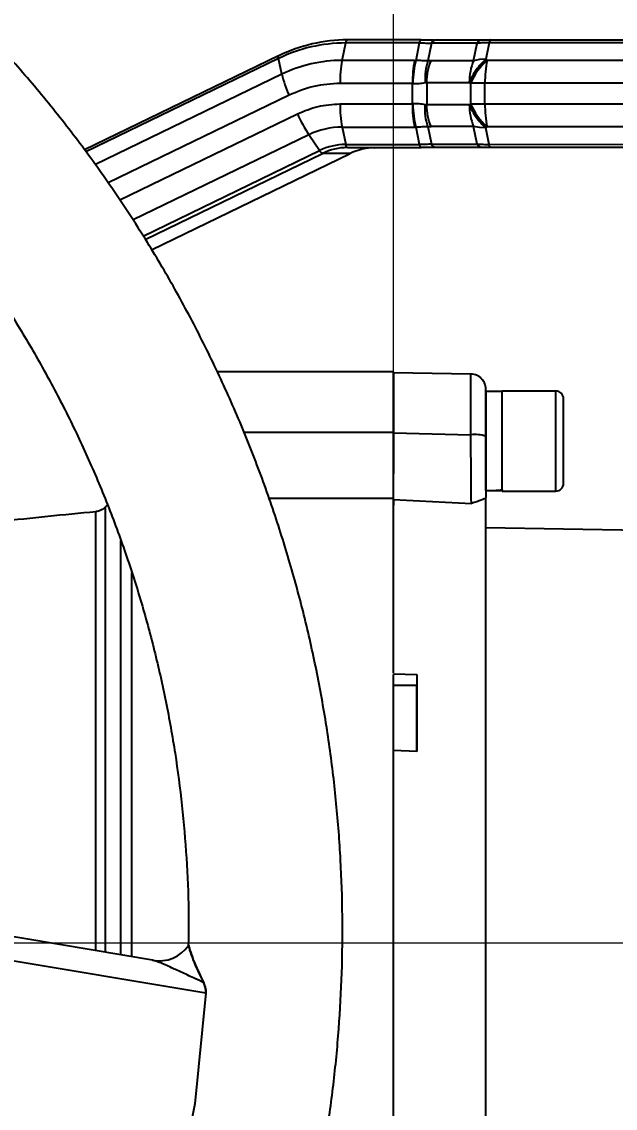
# Model space of a CAD drawing. Header units: millimetres. Extents: x 2251 to 4395, y 932 to 2449.
# Drawn here: x 3231.2 to 3308.4, y 1310.3 to 1451.6 of the extents above; entities that cross this region are included whole.
import ezdxf

# ---------------------------------------------------------------- set-up
doc = ezdxf.new("R2010")
doc.units = ezdxf.units.MM
doc.layers.add('AM_5', color=3, linetype='Continuous', lineweight=25)
doc.styles.add('SLDTEXTSTYLE1', font='txt.shx', dxfattribs={"width": 0.7, "bigfont": 'gbcbig.shx'})
doc.dimstyles.new('SLDDIMSTYLE12$0', dxfattribs={"dimtxt": 12, "dimasz": 10, "dimexe": 0, "dimexo": 0.0625, "dimgap": 0.875, "dimtad": 1, "dimdec": 1, "dimlfac": 1.8, "dimrnd": 1e-09, "dimzin": 12, "dimdsep": 46, "dimtxsty": 'SLDTEXTSTYLE1', "dimcen": 0.09, "dimdle": 8.16, "dimclrd": 3, "dimclre": 3, "dimadec": 0, "dimazin": 3, "dimtfac": 1, "dimtdec": 1, "dimtofl": 0, "dimtmove": 0, "dimatfit": 3, "dimfxl": 0, "dimfrac": 2, "dimtolj": 1, "dimlwd": 5, "dimlwe": 5, "dimarcsym": 0})
doc.dimstyles.new('SLDDIMSTYLE12$3', dxfattribs={"dimtxt": 12, "dimasz": 10, "dimexe": 0, "dimexo": 0.0625, "dimgap": 0.875, "dimtad": 1, "dimdec": 1, "dimlfac": 1.8, "dimrnd": 1e-09, "dimzin": 12, "dimdsep": 46, "dimtxsty": 'SLDTEXTSTYLE1', "dimcen": 0.09, "dimdle": 8.16, "dimclrd": 3, "dimclre": 3, "dimadec": 0, "dimazin": 3, "dimtfac": 1, "dimtdec": 1, "dimtofl": 0, "dimtmove": 0, "dimatfit": 3, "dimfxl": 0, "dimfrac": 2, "dimtolj": 1, "dimlwd": 5, "dimlwe": 5, "dimarcsym": 0})

# ---------------------------------------------------------------- blocks, each defined once
blk = doc.blocks.new('*D79')
at = {"layer": 'AM_5', "color": 3, "lineweight": 5, "transparency": 16777216}
blk.add_line((3102.51, 1472.02), (3102.51, 1524.39), dxfattribs=at)
at = {"layer": 'AM_5', "color": 3, "linetype": 'Continuous', "lineweight": 5, "transparency": 16777216}
for p, q in [((3112.51, 1524.39), (3269.59, 1524.39)), ((3279.59, 1406.12), (3279.59, 1524.39))]:
    blk.add_line(p, q, dxfattribs=at)
at = {"layer": 'AM_5', "color": 3, "transparency": 16777216}
for points in [[(3112.51, 1526.06), (3112.51, 1522.72), (3102.51, 1524.39)], [(3269.59, 1526.06), (3269.59, 1522.72), (3279.59, 1524.39)]]:
    blk.add_solid(points, dxfattribs=at)
at = {"layer": 'Defpoints', "color": 0, "transparency": 16777216}
for p in [(3279.59, 1524.39), (3102.51, 1471.96), (3279.59, 1406.06)]:
    blk.add_point(p, dxfattribs=at)
at = {"layer": 'AM_5', "color": 0, "transparency": 16777216, "insert": (3191.05, 1531.26), "char_height": 12, "attachment_point": 5, "style": 'SLDTEXTSTYLE1'}
blk.add_mtext('\\A1;178', dxfattribs=at)
blk = doc.blocks.new('*D66')
at = {"layer": 'AM_5', "color": 3, "lineweight": 5, "transparency": 16777216}
blk.add_line((3279.59, 1403.57), (3279.59, 1523.32), dxfattribs=at)
at = {"layer": 'AM_5', "color": 3, "linetype": 'Continuous', "lineweight": 5, "transparency": 16777216}
for p, q in [((3289.59, 1523.32), (3441.59, 1523.32)), ((3451.59, 1326.42), (3451.59, 1523.32))]:
    blk.add_line(p, q, dxfattribs=at)
at = {"layer": 'AM_5', "color": 3, "transparency": 16777216}
for points in [[(3289.59, 1524.99), (3289.59, 1521.65), (3279.59, 1523.32)], [(3441.59, 1524.99), (3441.59, 1521.65), (3451.59, 1523.32)]]:
    blk.add_solid(points, dxfattribs=at)
at = {"layer": 'Defpoints', "color": 0, "transparency": 16777216}
for p in [(3451.59, 1523.32), (3279.59, 1403.51), (3451.59, 1326.36)]:
    blk.add_point(p, dxfattribs=at)
at = {"layer": 'AM_5', "color": 0, "transparency": 16777216, "insert": (3365.59, 1530.2), "char_height": 12, "attachment_point": 5, "style": 'SLDTEXTSTYLE1'}
blk.add_mtext('\\A1;175', dxfattribs=at)
blk = doc.blocks.new('*D75')
at = {"layer": 'AM_5', "color": 3, "lineweight": 5, "transparency": 16777216}
blk.add_line((3394.85, 1449.28), (3409.2, 1449.28), dxfattribs=at)
at = {"layer": 'AM_5', "color": 3, "linetype": 'Continuous', "lineweight": 5, "transparency": 16777216}
for p, q in [((3409.2, 1439.28), (3409.2, 1341.83)), ((3149.26, 1331.83), (3409.2, 1331.83))]:
    blk.add_line(p, q, dxfattribs=at)
at = {"layer": 'AM_5', "color": 3, "transparency": 16777216}
for points in [[(3407.54, 1439.28), (3410.87, 1439.28), (3409.2, 1449.28)], [(3407.54, 1341.83), (3410.87, 1341.83), (3409.2, 1331.83)]]:
    blk.add_solid(points, dxfattribs=at)
at = {"layer": 'Defpoints', "color": 0, "transparency": 16777216}
for p in [(3394.79, 1449.28), (3149.2, 1331.83), (3409.2, 1331.83)]:
    blk.add_point(p, dxfattribs=at)
at = {"layer": 'AM_5', "color": 0, "transparency": 16777216, "insert": (3402.33, 1399.78), "char_height": 12, "attachment_point": 5, "rotation": 90, "style": 'SLDTEXTSTYLE1'}
blk.add_mtext('\\A1;115', dxfattribs=at)
blk = doc.blocks.new('*D65')
at = {"layer": 'AM_5', "color": 3, "linetype": 'Continuous', "lineweight": 5, "transparency": 16777216}
blk.add_line((3266.32, 1484.58), (3232.64, 1458.58), dxfattribs=at)
at = {"layer": 'AM_5', "color": 3, "lineweight": 5, "transparency": 16777216}
for p, q in [((3165.26, 1406.65), (3165.44, 1406.65)), ((3165.35, 1406.56), (3165.35, 1406.74))]:
    blk.add_line(p, q, dxfattribs=at)
at = {"layer": 'AM_5', "color": 3, "transparency": 16777216}
blk.add_solid([(3231.62, 1459.9), (3233.66, 1457.26), (3224.72, 1452.47)], dxfattribs=at)
at = {"layer": 'Defpoints', "color": 0, "transparency": 16777216}
for p in [(3224.72, 1452.47), (3105.98, 1360.82)]:
    blk.add_point(p, dxfattribs=at)
at = {"layer": 'AM_5', "color": 0, "transparency": 16777216, "insert": (3249.24, 1480.08), "char_height": 12, "attachment_point": 5, "rotation": 37.6642, "style": 'SLDTEXTSTYLE1'}
blk.add_mtext('\\A1;%%C345', dxfattribs=at)

msp = doc.modelspace()

# ---------------------------------------------------------------- linework, layer by layer
at = {"color": 7, "linetype": 'Continuous', "lineweight": 25}
for p, q in [((3292.231, 1449.23), (3385.885, 1449.288)), ((3272.887, 1446.548), (3273.355, 1448.812)), ((3282.967, 1448.818), (3273.355, 1448.812)), ((3283.187, 1449.216), (3273.576, 1449.21)), ((3282.497, 1446.552), (3282.967, 1448.818)), ((3284.499, 1448.783), (3284.021, 1446.475)), ((3290.463, 1448.794), (3284.499, 1448.783)), ((3284.88, 1449.189), (3285.035, 1449.218)), ((3285.035, 1449.218), (3290.999, 1449.229)), ((3289.99, 1446.509), (3290.463, 1448.794)), ((3292.01, 1448.832), (3291.567, 1446.691)), ((3385.665, 1448.889), (3292.01, 1448.832)), ((3264.626, 1447.146), (3239.367, 1434.908)), ((3264.599, 1446.791), (3239.555, 1434.658)), ((3265.049, 1444.74), (3264.599, 1446.791)), ((3282.303, 1446.554), (3272.887, 1446.548)), ((3282.303, 1446.554), (3282.497, 1446.552)), ((3284.459, 1446.499), (3284.021, 1446.475)), ((3289.99, 1446.509), (3284.459, 1446.499)), ((3290.749, 1446.645), (3289.99, 1446.509)), ((3291.567, 1446.691), (3290.749, 1446.645)), ((3291.736, 1446.569), (3291.567, 1446.691)), ((3291.736, 1446.569), (3385.868, 1446.627)), ((3265.049, 1444.74), (3240.805, 1432.995)), ((3283.675, 1443.658), (3283.894, 1443.681)), ((3283.894, 1443.681), (3289.425, 1443.691)), ((3283.894, 1443.681), (3283.894, 1440.769)), ((3289.425, 1443.691), (3289.594, 1443.569)), ((3385.593, 1443.629), (3291.461, 1443.571)), ((3282.028, 1443.556), (3272.611, 1443.551)), ((3282.028, 1440.89), (3282.028, 1443.556)), ((3282.028, 1443.556), (3282.125, 1443.554)), ((3290.474, 1443.57), (3289.594, 1443.569)), ((3289.594, 1443.569), (3289.594, 1440.902)), ((3291.461, 1443.571), (3290.474, 1443.57)), ((3291.461, 1440.904), (3291.461, 1443.571)), ((3265.989, 1442.023), (3242.45, 1430.619)), ((3272.611, 1440.884), (3282.028, 1440.89)), ((3282.125, 1440.892), (3282.028, 1440.89)), ((3283.894, 1440.769), (3283.675, 1440.792)), ((3289.425, 1440.779), (3283.894, 1440.769)), ((3289.594, 1440.902), (3289.425, 1440.779)), ((3289.594, 1440.902), (3290.474, 1440.903)), ((3290.474, 1440.903), (3291.461, 1440.904)), ((3291.461, 1440.904), (3385.593, 1440.962)), ((3243.961, 1428.41), (3267.071, 1439.606)), ((3284.021, 1437.971), (3284.459, 1437.949)), ((3284.021, 1437.971), (3284.499, 1435.656)), ((3289.99, 1437.959), (3284.459, 1437.949)), ((3290.749, 1437.824), (3289.99, 1437.959)), ((3290.463, 1435.666), (3289.99, 1437.959)), ((3385.869, 1437.96), (3291.736, 1437.902)), ((3268.562, 1436.884), (3245.698, 1425.807)), ((3269.95, 1434.826), (3268.562, 1436.884)), ((3272.887, 1437.882), (3282.303, 1437.888)), ((3272.887, 1437.882), (3273.355, 1435.612)), ((3282.303, 1437.888), (3282.497, 1437.89)), ((3282.967, 1435.618), (3282.497, 1437.89)), ((3291.567, 1437.779), (3290.749, 1437.824)), ((3291.567, 1437.779), (3291.736, 1437.902)), ((3292.01, 1435.632), (3291.567, 1437.779)), ((3273.355, 1435.612), (3282.967, 1435.618)), ((3273.576, 1435.21), (3283.187, 1435.216)), ((3273.576, 1435.21), (3277.159, 1435.183)), ((3390.571, 1435.253), (3277.159, 1435.183)), ((3284.499, 1435.656), (3290.463, 1435.666)), ((3290.999, 1435.229), (3285.035, 1435.218)), ((3292.01, 1435.632), (3385.665, 1435.689)), ((3385.885, 1435.288), (3292.231, 1435.23)), ((3247.002, 1423.708), (3269.95, 1434.826)), ((3247.264, 1423.286), (3270.332, 1434.462)), ((3248.105, 1421.931), (3273.916, 1434.435)), ((3248.109, 1421.924), (3273.946, 1434.442)), ((3273.916, 1434.435), (3270.332, 1434.462)), ((3279.586, 1406.062), (3256.659, 1406.062)), ((3289.621, 1405.778), (3279.586, 1405.953)), ((3293.686, 1403.502), (3291.586, 1403.502)), ((3300.686, 1403.562), (3293.686, 1403.562)), ((3260.11, 1398.198), (3279.587, 1398.198)), ((3279.587, 1398.133), (3289.621, 1397.883)), ((3291.586, 1390.737), (3291.586, 1392.895)), ((3291.586, 1392.722), (3291.586, 1390.622)), ((3293.686, 1390.562), (3300.686, 1390.562)), ((3242.374, 1388.764), (3242.06, 1388.45)), ((3279.587, 1389.607), (3263.364, 1389.607)), ((3279.586, 1389.482), (3279.586, 1388.748)), ((3279.587, 1389.482), (3289.691, 1388.965)), ((3421.113, 1383.542), (3291.586, 1385.803)), ((3279.587, 1366.812), (3282.587, 1366.7)), ((3282.587, 1366.7), (3282.587, 1365.277)), ((3282.587, 1365.277), (3279.587, 1365.277)), ((3282.587, 1356.705), (3279.587, 1356.817)), ((3248.244, 1329.56), (3222.805, 1333.832)), ((3221.526, 1330.95), (3255.178, 1325.337)), ((3252.885, 1331.508), (3252.885, 1331.507)), ((3252.92, 1331.506), (3252.92, 1331.505)), ((3255.178, 1325.337), (3253.718, 1310.883)), ((3253.717, 1310.88), (3250.89, 1296.628)), ((3253.718, 1310.883), (3253.717, 1310.88))]:
    msp.add_line(p, q, dxfattribs=at)
at = {"color": 7, "linetype": 'Continuous', "lineweight": 25, "flags": 128}
for points in [[(3273.355, 1448.812), (3273.376, 1448.9), (3273.399, 1448.979), (3273.425, 1449.048), (3273.452, 1449.105), (3273.482, 1449.151), (3273.512, 1449.184), (3273.544, 1449.204), (3273.576, 1449.21)], [(3264.599, 1446.791), (3264.583, 1446.872), (3264.574, 1446.943), (3264.572, 1447.005), (3264.576, 1447.058), (3264.587, 1447.099), (3264.604, 1447.129), (3264.626, 1447.146)], [(3264.626, 1447.146), (3264.628, 1447.147), (3264.657, 1447.152)], [(3273.576, 1435.21), (3273.544, 1435.217), (3273.512, 1435.237), (3273.482, 1435.271), (3273.452, 1435.317), (3273.425, 1435.374), (3273.399, 1435.444), (3273.376, 1435.523), (3273.355, 1435.612)], [(3273.946, 1434.442), (3273.945, 1434.441), (3273.916, 1434.435)], [(3289.621, 1397.883), (3289.621, 1399.681), (3289.621, 1401.364), (3289.621, 1402.855), (3289.621, 1404.09), (3289.621, 1405.014), (3289.621, 1405.584), (3289.621, 1405.778)], [(3291.586, 1390.622), (3291.586, 1390.798), (3291.586, 1391.317), (3291.587, 1392.149), (3291.587, 1393.251), (3291.587, 1394.561), (3291.587, 1396.007), (3291.587, 1397.511), (3291.587, 1398.991), (3291.587, 1400.365), (3291.587, 1401.559), (3291.586, 1402.506), (3291.586, 1403.156), (3291.586, 1403.473), (3291.586, 1403.502)], [(3293.686, 1390.737), (3293.686, 1390.661), (3293.686, 1390.573), (3293.686, 1390.835), (3293.686, 1391.433), (3293.686, 1392.334), (3293.686, 1393.49), (3293.686, 1394.839), (3293.686, 1396.307), (3293.686, 1397.817), (3293.686, 1399.285), (3293.686, 1400.634), (3293.686, 1401.79), (3293.686, 1402.691), (3293.686, 1403.289), (3293.686, 1403.551), (3293.686, 1403.502)], [(3293.686, 1390.827), (3293.686, 1391.192), (3293.686, 1391.967), (3293.686, 1393.021), (3293.686, 1394.296), (3293.686, 1395.723), (3293.686, 1397.222), (3293.686, 1398.713), (3293.686, 1400.113), (3293.686, 1401.347), (3293.686, 1402.346), (3293.686, 1403.057), (3293.686, 1403.439), (3293.686, 1403.48)], [(3300.686, 1390.562), (3300.686, 1390.573), (3300.686, 1390.835), (3300.686, 1391.433), (3300.686, 1392.334), (3300.686, 1393.49), (3300.686, 1394.839), (3300.686, 1396.307), (3300.686, 1397.817), (3300.686, 1399.285), (3300.686, 1400.634), (3300.686, 1401.79), (3300.686, 1402.691), (3300.686, 1403.289), (3300.686, 1403.551), (3300.686, 1403.562)], [(3291.587, 1397.695), (3291.587, 1397.683), (3291.587, 1396.447), (3291.586, 1395.261), (3291.586, 1394.221), (3291.586, 1393.411), (3291.586, 1392.898), (3291.586, 1392.722)], [(3291.586, 1393.062), (3291.586, 1393.021), (3291.586, 1391.967), (3291.586, 1391.192), (3291.586, 1390.737)]]:
    msp.add_lwpolyline(points, dxfattribs=at)
at = {"color": 7, "linetype": 'Continuous', "lineweight": 25}
for centre, radius, start, end in [((3273.382, 1428.709), 20.102, 90.07529, 115.90707), ((3273.603, 1428.736), 20.474, 90.07527, 115.90712), ((3272.91, 1428.556), 17.993, 90.07527, 115.90712), ((3287.807, 1443.665), 15.196, 169.06221, 180.4319), ((3297.224, 1443.671), 15.196, 169.06221, 180.4319), ((3296.442, 1443.75), 7.017, 156.84756, 180.47841), ((3297.452, 1440.223), 8.541, 132.00657, 156.93397), ((3306.656, 1443.686), 15.196, 169.06221, 180.43184), ((3279.272, 1448.142), 14.624, 193.45011, 204.73439), ((3287.87, 1440.771), 15.259, 179.57667, 190.91491), ((3297.286, 1440.777), 15.259, 179.57667, 190.91491), ((3296.462, 1440.722), 7.037, 179.5333, 203.11856), ((3297.476, 1444.266), 8.57, 203.11136, 227.95126), ((3306.719, 1440.792), 15.259, 179.57677, 190.91492), ((3283.925, 1447.075), 18.436, 203.90163, 213.55836), ((3272.9, 1427.955), 9.927, 90.07527, 115.90712), ((3273.365, 1427.794), 7.818, 90.07527, 115.90712), ((3273.585, 1427.765), 7.445, 90.07527, 115.90712), ((3277.169, 1427.738), 7.445, 90.07527, 115.90712), ((3270.625, 1435.153), 0.75, 205.79928, 247.02737), ((3300.686, 1402.562), 1, 360, 90), ((3290.102, 1392.554), 5.35, 73.89602, 95.15846), ((3300.686, 1391.562), 1, 270, 360), ((3249.076, 1334.154), 4.669, 259.74027, 325.43734)]:
    msp.add_arc(centre, radius, start, end, dxfattribs=at)
for centre, start_param, end_param in [((3291.586, 1397.062), 4.712389, 4.9017857), ((3293.686, 1397.062), 4.6181166, 4.712389)]:
    msp.add_ellipse(centre, major_axis=(11.154, 0), ratio=0.5773485, start_param=start_param, end_param=end_param, dxfattribs=at)
for points, knots in [([(3102.154, 1163.097), (3104.714, 1163.122), (3108.295, 1163.157), (3113.564, 1163.435), (3118.028, 1163.771), (3123.344, 1164.336), (3128.913, 1165.11), (3134.727, 1166.12), (3140.698, 1167.376), (3146.774, 1168.886), (3152.912, 1170.657), (3159.077, 1172.691), (3165.241, 1174.991), (3171.378, 1177.556), (3177.466, 1180.386), (3183.485, 1183.48), (3189.418, 1186.835), (3195.247, 1190.447), (3200.957, 1194.312), (3206.532, 1198.427), (3211.96, 1202.784), (3217.225, 1207.378), (3222.317, 1212.203), (3227.222, 1217.25), (3231.928, 1222.513), (3236.426, 1227.983), (3240.704, 1233.651), (3244.753, 1239.509), (3248.563, 1245.545), (3252.124, 1251.751), (3255.43, 1258.116), (3258.471, 1264.628), (3261.24, 1271.277), (3263.73, 1278.052), (3265.935, 1284.94), (3267.85, 1291.928), (3269.469, 1299.006), (3270.787, 1306.16), (3271.799, 1313.377), (3272.504, 1320.644), (3272.897, 1327.948), (3272.976, 1335.276), (3272.739, 1342.614), (3272.184, 1349.949), (3271.312, 1357.266), (3270.122, 1364.553), (3268.614, 1371.796), (3266.789, 1378.98), (3264.648, 1386.093), (3262.194, 1393.121), (3259.43, 1400.049), (3256.357, 1406.866), (3252.98, 1413.556), (3249.302, 1420.108), (3245.329, 1426.508), (3241.064, 1432.744), (3236.512, 1438.802), (3231.68, 1444.67), (3226.573, 1450.336), (3221.197, 1455.789), (3215.75, 1460.837), (3210.277, 1465.489), (3204.818, 1469.758), (3199.194, 1473.801), (3193.412, 1477.609), (3187.485, 1481.177), (3181.422, 1484.499), (3175.236, 1487.569), (3168.94, 1490.383), (3162.546, 1492.935), (3156.071, 1495.221), (3149.533, 1497.237), (3142.958, 1498.98), (3136.385, 1500.445), (3129.892, 1501.626), (3123.602, 1502.523), (3118.078, 1503.107), (3113.196, 1503.474), (3108.371, 1503.714), (3102.397, 1503.831), (3096.88, 1503.721), (3091.611, 1503.449), (3087.147, 1503.112), (3081.831, 1502.547), (3076.262, 1501.773), (3070.448, 1500.763), (3064.477, 1499.507), (3058.401, 1497.996), (3052.263, 1496.226), (3046.098, 1494.192), (3039.934, 1491.892), (3033.797, 1489.327), (3027.709, 1486.496), (3021.69, 1483.403), (3015.757, 1480.048), (3009.928, 1476.436), (3004.218, 1472.57), (2998.642, 1468.456), (2993.215, 1464.099), (2987.95, 1459.505), (2982.858, 1454.68), (2977.953, 1449.633), (2973.246, 1444.37), (2968.749, 1438.9), (2964.47, 1433.231), (2960.422, 1427.374), (2956.612, 1421.338), (2953.05, 1415.132), (2949.746, 1408.767), (2946.703, 1402.255), (2943.941, 1395.604), (2941.604, 1389.321), (2940.325, 1385.216), (2939.762, 1383.408)], [0, 0, 0, 0, 0.0102074, 0.014274, 0.021037, 0.0280561, 0.0355867, 0.0434511, 0.0515783, 0.0599113, 0.0684099, 0.0770439, 0.085791, 0.0946336, 0.1035582, 0.112554, 0.1216124, 0.1307262, 0.1398897, 0.1490979, 0.1583469, 0.1676331, 0.1769537, 0.1863062, 0.1956884, 0.2050985, 0.2145348, 0.2239961, 0.233481, 0.2429885, 0.2525178, 0.262068, 0.2716385, 0.2812287, 0.2908382, 0.3004664, 0.3101132, 0.3197782, 0.3294613, 0.3391624, 0.3488814, 0.3586183, 0.3683733, 0.3781464, 0.387938, 0.3977483, 0.4075776, 0.4174265, 0.4272956, 0.4371854, 0.4470968, 0.4570307, 0.4669882, 0.4769704, 0.486979, 0.4970156, 0.5070822, 0.5171812, 0.5273154, 0.5374882, 0.5477037, 0.5569145, 0.5661226, 0.5753266, 0.5845258, 0.5937191, 0.6029052, 0.6120821, 0.6212471, 0.6303962, 0.6395236, 0.6486197, 0.6576679, 0.6666375, 0.6754633, 0.6839789, 0.6919633, 0.6976055, 0.7035012, 0.7112199, 0.7214273, 0.7254939, 0.7322569, 0.739276, 0.7468066, 0.754671, 0.7627982, 0.7711312, 0.7796298, 0.7882638, 0.7970109, 0.8058535, 0.8147781, 0.8237739, 0.8328323, 0.8419461, 0.8511096, 0.8603178, 0.8695668, 0.878853, 0.8881736, 0.8975261, 0.9069083, 0.9163184, 0.9257547, 0.935216, 0.9447009, 0.9542084, 0.9637377, 0.9732879, 0.9828584, 0.9924486, 1, 1, 1, 1]), ([(3102.97, 1483.786), (3105.371, 1483.749), (3108.729, 1483.696), (3113.672, 1483.392), (3117.862, 1483.035), (3122.848, 1482.444), (3128.07, 1481.645), (3133.516, 1480.607), (3139.104, 1479.323), (3144.783, 1477.785), (3150.511, 1475.987), (3156.255, 1473.927), (3161.985, 1471.602), (3167.677, 1469.015), (3173.309, 1466.165), (3178.861, 1463.055), (3184.314, 1459.688), (3189.651, 1456.069), (3194.857, 1452.202), (3199.916, 1448.093), (3204.814, 1443.749), (3209.537, 1439.176), (3214.073, 1434.383), (3218.409, 1429.377), (3222.534, 1424.168), (3226.436, 1418.765), (3230.105, 1413.177), (3233.532, 1407.416), (3236.706, 1401.493), (3239.62, 1395.418), (3242.264, 1389.203), (3244.632, 1382.861), (3246.717, 1376.403), (3248.512, 1369.844), (3250.012, 1363.196), (3251.21, 1356.472), (3252.107, 1349.686), (3252.683, 1342.852), (3252.957, 1336.786), (3252.905, 1333.002), (3252.885, 1331.508)], [0, 0, 0, 0, 0.0302952, 0.0423856, 0.0624901, 0.08336, 0.1057536, 0.1291426, 0.1533151, 0.1781023, 0.2033838, 0.2290707, 0.2550958, 0.2814075, 0.3079654, 0.3347376, 0.3616982, 0.3888263, 0.4161047, 0.4435189, 0.4710571, 0.4987089, 0.526466, 0.5543209, 0.5822674, 0.6103001, 0.6384144, 0.6666062, 0.6948723, 0.7232096, 0.7516156, 0.7800883, 0.8086258, 0.8372268, 0.86589, 0.8946146, 0.9234, 0.9522458, 0.9811519, 1, 1, 1, 1]), ([(3282.967, 1448.818), (3282.981, 1448.876), (3283.008, 1448.993), (3283.063, 1449.118), (3283.123, 1449.201), (3283.166, 1449.211), (3283.187, 1449.216)], [0, 0, 0, 0, 0.2499973, 0.4999982, 0.7499991, 1, 1, 1, 1]), ([(3282.967, 1448.818), (3283.242, 1448.816), (3283.802, 1448.813), (3284.264, 1448.793), (3284.499, 1448.783)], [0, 0, 0, 0, 0.4915101, 1, 1, 1, 1]), ([(3284.889, 1449.19), (3284.624, 1449.191), (3284.091, 1449.195), (3283.441, 1449.194), (3283.116, 1449.193)], [0, 0, 0, 0, 0.4996452, 1, 1, 1, 1]), ([(3284.499, 1448.783), (3284.532, 1448.847), (3284.597, 1448.975), (3284.73, 1449.107), (3284.827, 1449.179), (3284.879, 1449.189), (3284.88, 1449.189)], [0, 0, 0, 0, 0.3327347, 0.6654694, 0.9982041, 1, 1, 1, 1]), ([(3292.01, 1448.832), (3291.735, 1448.83), (3291.178, 1448.827), (3290.703, 1448.805), (3290.463, 1448.794)], [0, 0, 0, 0, 0.4950466, 1, 1, 1, 1]), ([(3290.999, 1449.229), (3291.188, 1449.229), (3291.562, 1449.23), (3292.009, 1449.23), (3292.231, 1449.23)], [0, 0, 0, 0, 0.5040088, 1, 1, 1, 1]), ([(3282.125, 1443.554), (3282.152, 1444.094), (3282.206, 1445.175), (3282.4, 1446.093), (3282.497, 1446.552)], [0, 0, 0, 0, 0.5, 1, 1, 1, 1]), ([(3284.021, 1446.475), (3283.788, 1446.486), (3283.326, 1446.507), (3282.772, 1446.537), (3282.497, 1446.552)], [0, 0, 0, 0, 0.5043986, 1, 1, 1, 1]), ([(3284.021, 1446.475), (3283.896, 1446.039), (3283.647, 1445.166), (3283.666, 1444.16), (3283.675, 1443.658)], [0, 0, 0, 0, 0.50000007, 1, 1, 1, 1]), ([(3283.894, 1443.681), (3283.92, 1444.184), (3283.97, 1445.189), (3284.296, 1446.062), (3284.459, 1446.499)], [0, 0, 0, 0, 0.4999559, 1, 1, 1, 1]), ([(3282.125, 1443.554), (3282.397, 1443.547), (3282.952, 1443.533), (3283.431, 1443.616), (3283.675, 1443.658)], [0, 0, 0, 0, 0.49168447, 1, 1, 1, 1]), ([(3283.675, 1440.792), (3283.431, 1440.833), (3282.952, 1440.914), (3282.397, 1440.899), (3282.125, 1440.892)], [0, 0, 0, 0, 0.5082251, 1, 1, 1, 1]), ([(3282.497, 1437.89), (3282.4, 1438.35), (3282.206, 1439.27), (3282.152, 1440.352), (3282.125, 1440.892)], [0, 0, 0, 0, 0.5, 1, 1, 1, 1]), ([(3284.021, 1437.971), (3283.896, 1438.409), (3283.647, 1439.284), (3283.666, 1440.29), (3283.675, 1440.792)], [0, 0, 0, 0, 0.5008043, 1, 1, 1, 1]), ([(3282.497, 1437.89), (3282.772, 1437.906), (3283.326, 1437.936), (3283.788, 1437.959), (3284.021, 1437.971)], [0, 0, 0, 0, 0.4960838, 1, 1, 1, 1]), ([(3284.499, 1435.656), (3284.264, 1435.645), (3283.802, 1435.623), (3283.242, 1435.619), (3282.967, 1435.618)], [0, 0, 0, 0, 0.5084817, 1, 1, 1, 1]), ([(3283.187, 1435.216), (3283.166, 1435.221), (3283.123, 1435.232), (3283.063, 1435.315), (3283.008, 1435.441), (3282.981, 1435.559), (3282.967, 1435.618)], [0, 0, 0, 0, 0.2500001, 0.5000002, 0.7500003, 1, 1, 1, 1]), ([(3285.035, 1435.218), (3284.748, 1435.218), (3284.185, 1435.217), (3283.515, 1435.216), (3283.187, 1435.216)], [0, 0, 0, 0, 0.5097088, 1, 1, 1, 1]), ([(3290.463, 1435.666), (3290.703, 1435.656), (3291.178, 1435.636), (3291.735, 1435.633), (3292.01, 1435.632)], [0, 0, 0, 0, 0.5049534, 1, 1, 1, 1]), ([(3292.231, 1435.23), (3292.009, 1435.23), (3291.562, 1435.23), (3291.188, 1435.229), (3290.999, 1435.229)], [0, 0, 0, 0, 0.495991, 1, 1, 1, 1]), ([(3279.587, 1398.198), (3279.587, 1399.261), (3279.587, 1401.386), (3279.586, 1403.955), (3279.586, 1405.723), (3279.586, 1405.947), (3279.586, 1406.059)], [0, 0, 0, 0, 0.2503661, 0.5007322, 0.7510982, 1, 1, 1, 1]), ([(3279.586, 1405.953), (3279.586, 1405.842), (3279.586, 1405.619), (3279.586, 1403.82), (3279.586, 1402.173), (3279.586, 1401.106), (3279.586, 1401.062)], [0, 0, 0, 0, 0.32863136, 0.65726272, 0.98589409, 1, 1, 1, 1]), ([(3291.586, 1403.361), (3291.586, 1403.418), (3291.586, 1403.667), (3291.587, 1403.755), (3291.586, 1403.777), (3291.586, 1403.78), (3291.586, 1403.786), (3291.586, 1403.793), (3291.586, 1403.816), (3291.58, 1404.056), (3291.491, 1404.487), (3291.177, 1405.044), (3290.698, 1405.48), (3290.147, 1405.748), (3289.771, 1405.746), (3289.628, 1405.746)], [0, 0, 0, 0, 0.0799652, 0.3519428, 0.420096, 0.4244444, 0.4252673, 0.4262442, 0.4288884, 0.4379541, 0.5614142, 0.669529, 0.7910614, 0.920557, 1, 1, 1, 1]), ([(3291.586, 1403.361), (3291.586, 1403.35), (3291.586, 1403.198), (3291.587, 1402.083), (3291.587, 1400.152), (3291.587, 1398.514), (3291.587, 1397.695)], [0, 0, 0, 0, 0.02552267, 0.35034845, 0.67517422, 1, 1, 1, 1]), ([(3301.686, 1397.062), (3301.686, 1397.754), (3301.686, 1398.818), (3301.686, 1400.099), (3301.686, 1400.98), (3301.686, 1401.69), (3301.686, 1402.375), (3301.686, 1402.488), (3301.686, 1402.562)], [0, 0, 0, 0, 0.2394568, 0.3683607, 0.5, 0.6316393, 0.7605432, 1, 1, 1, 1]), ([(3279.586, 1397.062), (3279.586, 1396.506), (3279.586, 1395.394), (3279.586, 1393.976), (3279.586, 1393.046), (3279.586, 1392.685), (3279.586, 1392.948), (3279.586, 1393.062)], [0, 0, 0, 0, 0.2095815, 0.4191631, 0.6287446, 0.8383262, 1, 1, 1, 1]), ([(3279.587, 1389.482), (3279.587, 1389.763), (3279.587, 1390.325), (3279.587, 1392.343), (3279.587, 1394.993), (3279.587, 1397.085), (3279.587, 1398.133)], [0, 0, 0, 0, 0.2500466, 0.4994486, 0.7493959, 1, 1, 1, 1]), ([(3289.691, 1388.965), (3289.691, 1389.24), (3289.69, 1389.611), (3289.684, 1390.566), (3289.68, 1391.244), (3289.675, 1392.059), (3289.665, 1393.078), (3289.652, 1394.389), (3289.638, 1396.018), (3289.627, 1397.242), (3289.621, 1397.883)], [0, 0, 0, 0, 0.2442896, 0.3290361, 0.4144899, 0.500125, 0.5979924, 0.7157703, 0.8510724, 1, 1, 1, 1]), ([(3291.587, 1397.695), (3291.587, 1396.935), (3291.587, 1395.42), (3291.587, 1393.291), (3291.587, 1391.335), (3291.587, 1390.27), (3291.587, 1389.736)], [0, 0, 0, 0, 0.2507669, 0.5000113, 0.749245, 1, 1, 1, 1]), ([(3301.686, 1391.562), (3301.686, 1391.635), (3301.686, 1391.748), (3301.686, 1392.434), (3301.686, 1393.144), (3301.686, 1394.025), (3301.686, 1395.306), (3301.686, 1396.37), (3301.686, 1397.062)], [0, 0, 0, 0, 0.2394568, 0.3683607, 0.5, 0.6316393, 0.7605432, 1, 1, 1, 1]), ([(3279.587, 1366.894), (3279.587, 1367.59), (3279.587, 1370.562), (3279.587, 1375.012), (3279.587, 1380.155), (3279.587, 1384.307), (3279.587, 1387.59), (3279.587, 1388.935), (3279.587, 1389.607)], [0, 0, 0, 0, 0.0577205, 0.2461764, 0.4346323, 0.6230882, 0.8115441, 1, 1, 1, 1]), ([(3279.587, 1381.545), (3279.587, 1382.693), (3279.587, 1385.042), (3279.587, 1387.709), (3279.587, 1388.891), (3279.587, 1389.482)], [0, 0, 0, 0, 0.3234516, 0.6617258, 1, 1, 1, 1]), ([(3291.587, 1389.736), (3291.441, 1389.616), (3291.148, 1389.375), (3290.179, 1389.102), (3289.691, 1388.965)], [0, 0, 0, 0, 0.4975573, 1, 1, 1, 1]), ([(3240.849, 1387.868), (3236.694, 1387.465), (3229.325, 1386.749), (3221.983, 1385.792), (3218.78, 1385.375)], [0, 0, 0, 0, 0.56379171, 1, 1, 1, 1]), ([(3242.081, 1388.47), (3241.9, 1388.318), (3241.538, 1388.013), (3241.073, 1387.928), (3240.84, 1387.885)], [0, 0, 0, 0, 0.5000001, 1, 1, 1, 1]), ([(3240.857, 1330.801), (3240.857, 1332.747), (3240.857, 1337.617), (3240.857, 1342.97), (3240.857, 1347.139), (3240.856, 1349.385), (3240.856, 1351.591), (3240.856, 1353.754), (3240.856, 1355.873), (3240.856, 1357.944), (3240.855, 1360.909), (3240.855, 1364.799), (3240.854, 1369.502), (3240.853, 1374.121), (3240.852, 1377.924), (3240.852, 1380.947), (3240.851, 1383.274), (3240.85, 1385.229), (3240.85, 1386.716), (3240.849, 1387.701), (3240.848, 1387.819), (3240.848, 1387.878)], [0, 0, 0, 0, 0.0577112, 0.1444095, 0.1693942, 0.1944696, 0.2196359, 0.2448929, 0.2702408, 0.2956794, 0.3212087, 0.3825805, 0.4507211, 0.5256294, 0.607304, 0.6655257, 0.7267557, 0.7909939, 0.8582398, 0.9284932, 1, 1, 1, 1]), ([(3242.074, 1388.391), (3242.074, 1388.413), (3242.074, 1388.555), (3242.075, 1387.896), (3242.076, 1386.355), (3242.076, 1383.775), (3242.077, 1380.272), (3242.078, 1375.837), (3242.079, 1370.507), (3242.08, 1364.321), (3242.08, 1357.327), (3242.081, 1349.6), (3242.082, 1341.165), (3242.082, 1334.775), (3242.082, 1331.11), (3242.082, 1330.595)], [0, 0, 0, 0, 0.016394, 0.101859, 0.1878451, 0.2743525, 0.3613811, 0.4489308, 0.5370018, 0.6255939, 0.7147072, 0.8043418, 0.8944974, 0.9851743, 1, 1, 1, 1]), ([(3244.124, 1330.252), (3244.123, 1331.995), (3244.123, 1336.165), (3244.121, 1342.484), (3244.119, 1348.981), (3244.118, 1353.497), (3244.117, 1356.227), (3244.116, 1357.512), (3244.116, 1358.736), (3244.115, 1359.9), (3244.114, 1361.007), (3244.113, 1364.126), (3244.11, 1368.983), (3244.106, 1374.961), (3244.107, 1379.621), (3244.098, 1382.611), (3244.098, 1383.821), (3244.098, 1384.148)], [0, 0, 0, 0, 0.0708686, 0.1695597, 0.2704087, 0.3610308, 0.383079, 0.4044252, 0.4250694, 0.4450117, 0.4642519, 0.4827902, 0.6102084, 0.7376719, 0.865182, 0.9635673, 1, 1, 1, 1]), ([(3245.538, 1330.014), (3245.538, 1331.241), (3245.537, 1335.323), (3245.536, 1342.006), (3245.533, 1350.056), (3245.531, 1357.809), (3245.528, 1365.16), (3245.524, 1371.894), (3245.521, 1376.835), (3245.519, 1379.221), (3245.519, 1379.95)], [0, 0, 0, 0, 0.0570997, 0.1899714, 0.32791, 0.4709149, 0.6189859, 0.7721223, 0.9303237, 1, 1, 1, 1]), ([(3279.587, 1309.394), (3279.587, 1312.689), (3279.587, 1319.277), (3279.587, 1328.83), (3279.587, 1338.011), (3279.587, 1346.721), (3279.587, 1354.834), (3279.587, 1361.57), (3279.587, 1365.25), (3279.587, 1366.724)], [0, 0, 0, 0, 0.149957, 0.2999139, 0.4498709, 0.5998278, 0.7497848, 0.8997417, 1, 1, 1, 1]), ([(3282.587, 1356.705), (3282.587, 1357.976), (3282.587, 1360.999), (3282.587, 1363.707), (3282.587, 1365.277)], [0, 0, 0, 0, 0.4203629, 1, 1, 1, 1]), ([(3252.92, 1331.506), (3252.929, 1331.472), (3252.947, 1331.393), (3253.133, 1330.742), (3253.651, 1329.228), (3254.393, 1327.672), (3254.89, 1326.63)], [0, 0, 0, 0, 0.1105283, 0.2490059, 0.4974103, 1, 1, 1, 1]), ([(3254.913, 1326.629), (3254.406, 1327.671), (3253.647, 1329.229), (3253.141, 1330.719), (3252.951, 1331.376), (3252.931, 1331.463), (3252.92, 1331.506)], [0, 0, 0, 0, 0.5024672, 0.7509757, 0.8756525, 1, 1, 1, 1]), ([(3254.913, 1326.629), (3254.525, 1326.819), (3253.597, 1327.273), (3252.151, 1327.91), (3250.585, 1328.644), (3249.201, 1329.303), (3248.524, 1329.485), (3248.244, 1329.56)], [0, 0, 0, 0, 0.1543805, 0.3689656, 0.5771659, 0.8257398, 1, 1, 1, 1]), ([(3254.89, 1326.63), (3254.9, 1326.601), (3254.964, 1326.411), (3255.079, 1326.119), (3255.176, 1325.707), (3255.178, 1325.456), (3255.178, 1325.337)], [0, 0, 0, 0, 0.0709429, 0.4685237, 0.7475032, 1, 1, 1, 1]), ([(3255.178, 1325.337), (3255.178, 1325.455), (3255.177, 1325.707), (3255.067, 1326.149), (3254.972, 1326.444), (3254.913, 1326.629)], [0, 0, 0, 0, 0.2505518, 0.5313012, 1, 1, 1, 1])]:
    msp.add_open_spline(points, degree=3, knots=knots, dxfattribs=at)
for points in [[(3290.463, 1448.794), (3290.496, 1448.858), (3290.561, 1448.985), (3290.693, 1449.122), (3290.841, 1449.212), (3290.946, 1449.223), (3290.999, 1449.229)], [(3292.231, 1449.23), (3292.209, 1449.225), (3292.167, 1449.215), (3292.107, 1449.133), (3292.052, 1449.008), (3292.024, 1448.891), (3292.01, 1448.832)], [(3291.567, 1446.691), (3291.347, 1446.481), (3290.905, 1446.059), (3290.319, 1445.314), (3289.805, 1444.518), (3289.552, 1443.967), (3289.425, 1443.691)], [(3272.611, 1443.551), (3271.467, 1443.484), (3269.18, 1443.351), (3267.053, 1442.466), (3265.989, 1442.023)], [(3267.071, 1439.606), (3267.96, 1439.976), (3269.74, 1440.717), (3271.654, 1440.828), (3272.611, 1440.884)], [(3289.425, 1440.779), (3289.552, 1440.504), (3289.805, 1439.953), (3290.319, 1439.158), (3290.905, 1438.412), (3291.347, 1437.99), (3291.567, 1437.779)], [(3284.459, 1437.949), (3284.296, 1438.386), (3283.97, 1439.261), (3283.92, 1440.266), (3283.894, 1440.769)], [(3285.035, 1435.218), (3284.982, 1435.224), (3284.877, 1435.235), (3284.729, 1435.327), (3284.597, 1435.464), (3284.532, 1435.592), (3284.499, 1435.656)], [(3290.999, 1435.229), (3290.946, 1435.235), (3290.841, 1435.246), (3290.693, 1435.338), (3290.561, 1435.475), (3290.496, 1435.603), (3290.463, 1435.666)], [(3292.231, 1435.23), (3292.209, 1435.236), (3292.167, 1435.246), (3292.107, 1435.33), (3292.052, 1435.455), (3292.024, 1435.573), (3292.01, 1435.632)], [(3279.587, 1398.133), (3279.587, 1399.187), (3279.587, 1401.295), (3279.586, 1403.848), (3279.586, 1405.612), (3279.586, 1405.839), (3279.586, 1405.953)], [(3279.586, 1401.312), (3279.586, 1401.249), (3279.586, 1401.121), (3279.586, 1400.138), (3279.586, 1398.733), (3279.586, 1397.619), (3279.586, 1397.062)], [(3279.587, 1389.607), (3279.587, 1389.884), (3279.587, 1390.44), (3279.587, 1392.446), (3279.587, 1395.076), (3279.587, 1397.157), (3279.587, 1398.198)], [(3291.587, 1302.852), (3291.587, 1306.503), (3291.587, 1313.807), (3291.587, 1324.45), (3291.587, 1334.693), (3291.587, 1344.394), (3291.587, 1353.433), (3291.587, 1361.695), (3291.587, 1369.076), (3291.587, 1375.481), (3291.587, 1380.836), (3291.587, 1385.044), (3291.587, 1388.164), (3291.587, 1389.212), (3291.587, 1389.736)], [(3282.587, 1366.7), (3282.587, 1365.124), (3282.587, 1361.971), (3282.587, 1358.46), (3282.587, 1356.705)], [(3279.587, 1355.282), (3279.587, 1357.039), (3279.587, 1360.553), (3279.587, 1363.702), (3279.587, 1365.277)], [(3279.587, 1309.09), (3279.587, 1312.004), (3279.587, 1317.832), (3279.587, 1326.326), (3279.587, 1334.555), (3279.587, 1342.426), (3279.587, 1349.927), (3279.587, 1354.52), (3279.587, 1356.817)]]:
    msp.add_open_spline(points, degree=3, dxfattribs=at)

# ---------------------------------------------------------------- dimensions: what is measured, and where the dimension line sits
at = {"layer": 'AM_5'}
for base, p1, p2, text, picture, middle in [((3279.586, 1524.389), (3102.509, 1471.962), (3279.586, 1406.062), '178', '*D79', (3191.048, 1531.264)), ((3451.587, 1523.321), (3279.586, 1403.507), (3451.587, 1326.355), '175', '*D66', (3365.587, 1530.196))]:
    dim = msp.add_linear_dim(base=base, p1=p1, p2=p2, text=text, dimstyle='SLDDIMSTYLE12$0', override={"dimlfac": 1, "dimpost": ''}, dxfattribs=at)
    dim.commit()
    dim.dimension.update_dxf_attribs({"geometry": picture, "text_midpoint": middle})
dim = msp.add_diameter_dim_2p(p1=(3105.984, 1360.819), p2=(3224.725, 1452.474), text='%%C345', dimstyle='SLDDIMSTYLE12$3', override={"dimlfac": 1, "dimpost": ''}, dxfattribs=at)
dim.commit()
dim.dimension.update_dxf_attribs({"geometry": '*D65', "text_midpoint": (3249.239, 1480.081)})
dim = msp.add_linear_dim(base=(3409.204, 1331.828), p1=(3394.791, 1449.277), p2=(3149.196, 1331.828), angle=90, text='115', dimstyle='SLDDIMSTYLE12$0', override={"dimlfac": 1}, dxfattribs=at)
dim.commit()
dim.dimension.update_dxf_attribs({"geometry": '*D75', "text_midpoint": (3409.204, 1399.782), "dimtype": 160})

doc.saveas('drawing.dxf')
